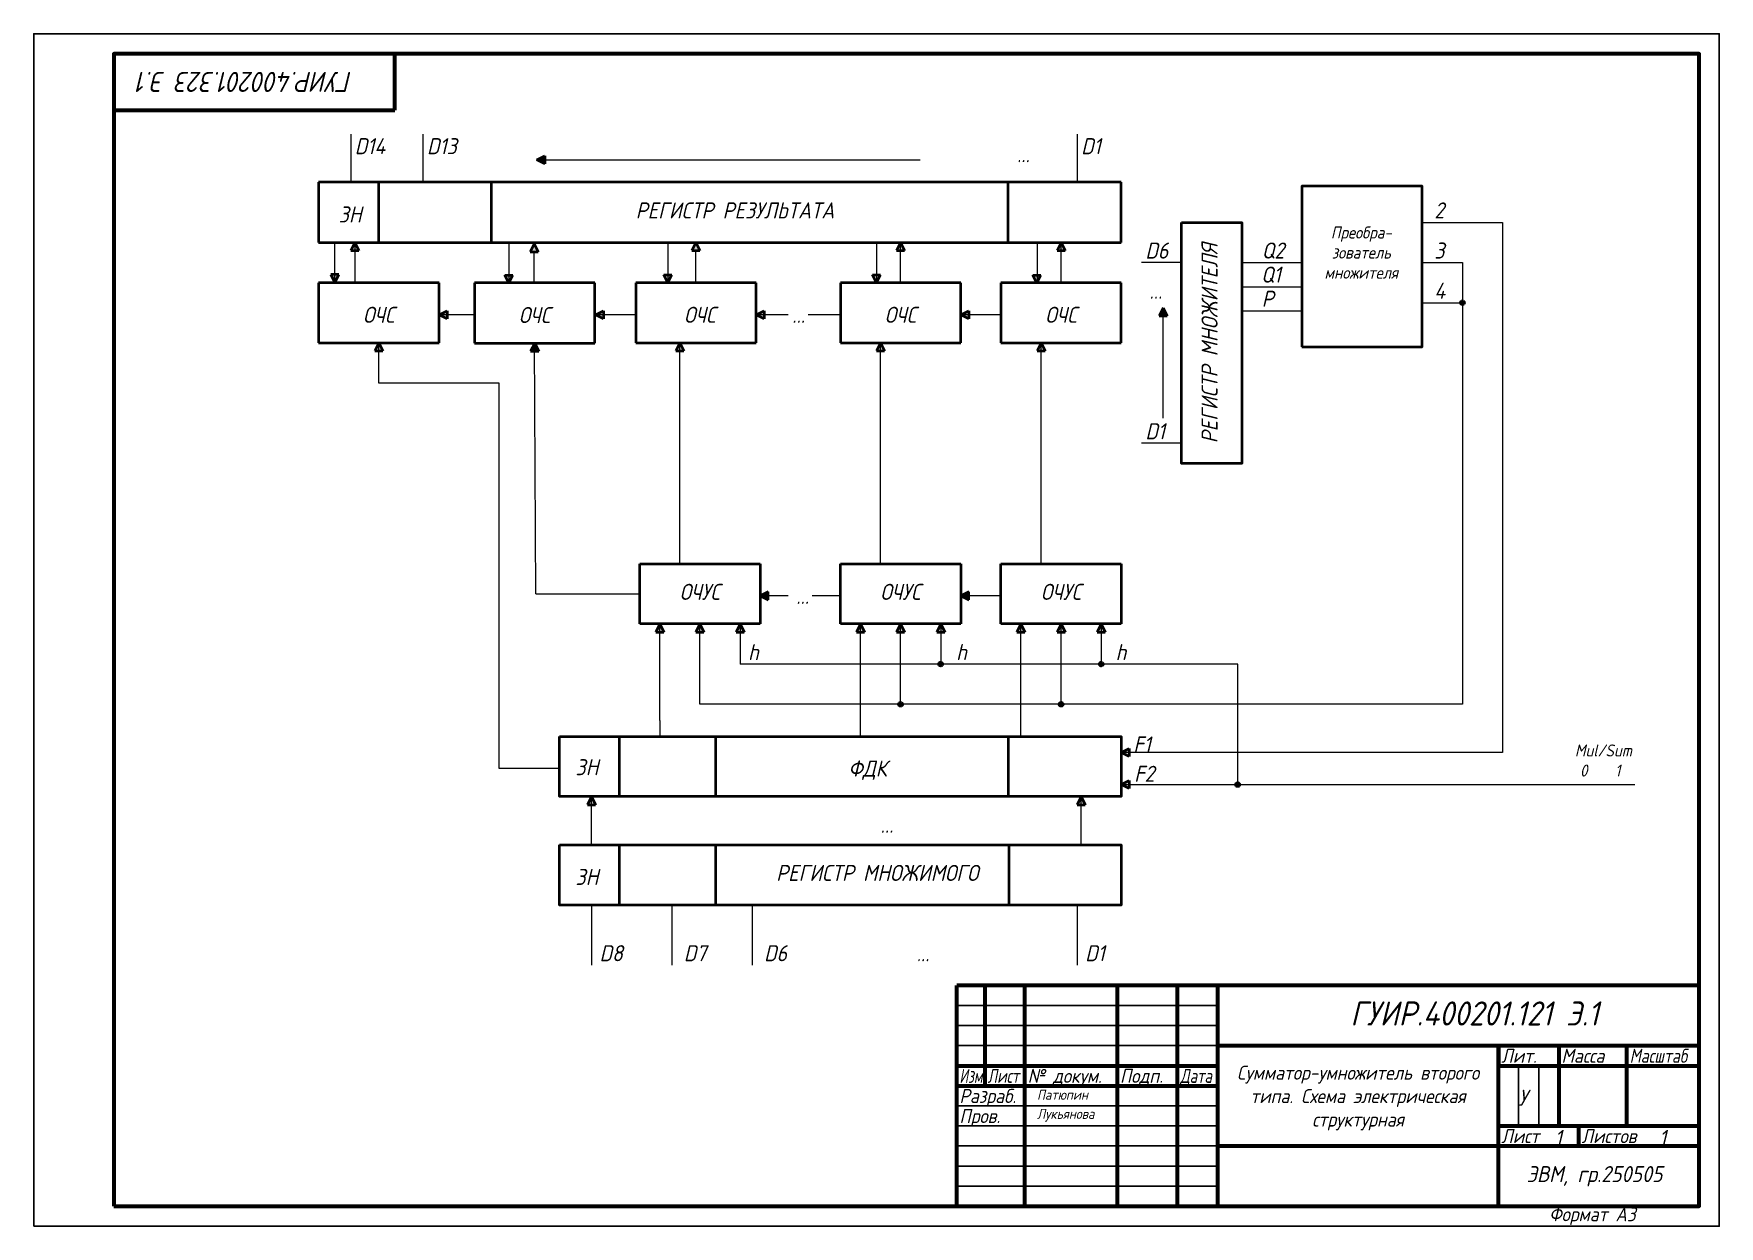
# Model space of a CAD drawing. Header units: millimetres. Extents: x -1355 to 1483, y -457 to 401.
# Drawn here: x 26.7 to 446.7, y -371.3 to -74.3 of the extents above; entities that cross this region are included whole.
import ezdxf

# ---------------------------------------------------------------- set-up
doc = ezdxf.new("R2010")
doc.units = ezdxf.units.MM
doc.header["$LTSCALE"] = 0.5
doc.layers.get('0').update_dxf_attribs({"lineweight": 60})
doc.layers.get('Defpoints').update_dxf_attribs({"color": 5})
doc.layers.add('4-текст', color=7, linetype='Continuous', true_color=0x00ad00)
doc.layers.add('провода', color=122, linetype='Continuous', lineweight=15)
doc.layers.add('фигуры', color=7, linetype='Continuous', lineweight=40)
doc.styles.get("Standard").update_dxf_attribs({"font": 'isocpeui.ttf', "width": 0.9})

msp = doc.modelspace()

# ---------------------------------------------------------------- hatches: boundary and pattern name
at = {"layer": 'провода', "true_color": 0x000000}
h = msp.add_hatch(color=18, dxfattribs=at)
h.dxf.hatch_style = 1
h.paths.add_polyline_path([(307.17, -144.59), (308.17, -144.59), (308.17, -142.59), (308.17, -142.59)])
h.paths.add_polyline_path([(308.17, -144.59), (309.17, -144.59), (308.17, -142.59)])
at = {"layer": 'фигуры', "true_color": 0x000000}
h = msp.add_hatch(color=18, dxfattribs=at)
h.dxf.hatch_style = 1
h.paths.add_polyline_path([(146.12, -134.41), (145.13, -134.41), (145.13, -136.37)])
h.paths.add_polyline_path([(145.13, -134.41), (144.12, -134.41), (145.1, -136.38), (145.13, -136.38), (145.13, -136.37)])
h.paths.add_polyline_path([(129.72, -143.32), (127.72, -144.32), (129.72, -144.32)])
h.paths.add_polyline_path([(129.72, -144.32), (127.72, -144.32), (129.72, -145.32)])
h.paths.add_polyline_path([(151.46, -126.61), (150.46, -128.61), (152.46, -128.61)])
h.paths.add_polyline_path([(184.77, -134.35), (183.73, -134.35), (184.72, -136.32), (184.75, -136.32), (184.77, -136.27)])
h.paths.add_polyline_path([(185.73, -134.35), (184.77, -134.35), (184.77, -136.27)])
h.paths.add_polyline_path([(168.72, -143.32), (166.72, -144.32), (168.72, -144.32)])
h.paths.add_polyline_path([(168.72, -144.32), (166.72, -144.32), (168.72, -145.32)])
h.paths.add_polyline_path([(191.72, -126.32), (190.72, -128.32), (192.72, -128.32)])
h.paths.add_polyline_path([(208.72, -143.32), (206.72, -144.32), (208.72, -144.32)])
h.paths.add_polyline_path([(208.72, -144.32), (206.72, -144.32), (208.72, -145.32)])
h.paths.add_polyline_path([(236.72, -134.39), (235.7, -134.39), (236.67, -136.32), (236.72, -136.32)])
h.paths.add_polyline_path([(237.7, -134.39), (236.72, -134.39), (236.72, -136.32), (236.74, -136.32)])
h.paths.add_polyline_path([(242.72, -126.32), (241.72, -128.32), (242.72, -128.32)])
h.paths.add_polyline_path([(242.72, -126.32), (242.72, -128.32), (243.72, -128.32)])
h.paths.add_polyline_path([(154.12, -105.25), (153.79, -105.25), (153.48, -105.72), (154.12, -105.72)])
h.paths.add_polyline_path([(154.12, -105.77), (153.48, -105.77), (153.79, -106.25), (154.12, -106.25)])
h.paths.add_polyline_path([(153.12, -105.77), (153.44, -105.77), (153.46, -105.75), (153.44, -105.72), (153.12, -105.72), (152.18, -105.72), (152.12, -105.75), (153.12, -106.25)])
h.paths.add_polyline_path([(153.12, -105.25), (152.18, -105.72), (153.12, -105.72)])
h.paths.add_polyline_path([(153.79, -105.25), (153.12, -105.25), (153.44, -105.72), (153.48, -105.72)])
h.paths.add_polyline_path([(153.48, -105.77), (153.44, -105.77), (153.12, -106.25), (153.79, -106.25)])
h.paths.add_polyline_path([(153.79, -106.25), (153.12, -106.25), (154.12, -106.75)])
h.paths.add_polyline_path([(154.12, -106.25), (153.79, -106.25), (154.12, -106.75)], flags=17)
h.paths.add_polyline_path([(154.12, -104.75), (153.12, -105.25), (153.79, -105.25)])
h.paths.add_polyline_path([(154.12, -104.75), (153.79, -105.25), (154.12, -105.25)], flags=17)
h.paths.add_polyline_path([(308.17, -142.59), (308.17, -144.59), (309.17, -144.59)])
h.paths.add_polyline_path([(308.17, -142.58), (307.17, -144.59), (308.17, -144.59)])
h.paths.add_polyline_path([(277.72, -151.32), (277.72, -153.32), (278.72, -153.32)])
h.paths.add_polyline_path([(277.72, -151.32), (276.72, -153.32), (277.72, -153.32)])
h.paths.add_polyline_path([(259.72, -143.32), (257.72, -144.32), (259.72, -144.32)])
h.paths.add_polyline_path([(259.72, -144.32), (257.72, -144.32), (259.72, -145.32)])
h.paths.add_polyline_path([(276.72, -134.43), (275.71, -134.43), (276.65, -136.32), (276.72, -136.32)])
h.paths.add_polyline_path([(277.71, -134.43), (276.72, -134.43), (276.72, -136.32), (276.77, -136.32)])
h.paths.add_polyline_path([(282.72, -126.32), (281.72, -128.32), (282.72, -128.32)])
h.paths.add_polyline_path([(282.72, -126.32), (282.72, -128.32), (283.72, -128.32)])
h.paths.add_polyline_path([(237.72, -151.32), (237.72, -153.32), (238.72, -153.32)])
h.paths.add_polyline_path([(237.72, -151.32), (236.72, -153.32), (237.72, -153.32)])
h.paths.add_polyline_path([(187.72, -151.32), (187.72, -153.32), (188.72, -153.32)])
h.paths.add_polyline_path([(187.72, -151.32), (186.72, -153.32), (187.72, -153.32)])
h.paths.add_polyline_path([(151.55, -151.41), (151.54, -151.45), (151.54, -153.41), (152.55, -153.41)])
h.paths.add_polyline_path([(151.54, -151.45), (150.55, -153.41), (151.54, -153.41)])
h.paths.add_polyline_path([(112.72, -151.32), (112.72, -153.32), (113.72, -153.32)])
h.paths.add_polyline_path([(112.72, -151.32), (111.72, -153.32), (112.72, -153.32)])
h.paths.add_polyline_path([(106.72, -126.32), (106.72, -128.32), (107.72, -128.32)])
h.paths.add_polyline_path([(106.72, -126.32), (105.72, -128.32), (106.72, -128.32)])
h.paths.add_polyline_path([(102.72, -134.32), (101.72, -134.32), (101.72, -136.32)])
h.paths.add_polyline_path([(101.72, -134.32), (100.72, -134.32), (101.72, -136.32)])
h.paths.add_polyline_path([(165.72, -264.32), (165.72, -266.32), (166.72, -266.32)])
h.paths.add_polyline_path([(165.72, -264.32), (164.72, -266.32), (165.72, -266.32)])
h.paths.add_polyline_path([(287.72, -264.32), (287.72, -266.32), (288.72, -266.32)])
h.paths.add_polyline_path([(287.72, -264.32), (286.72, -266.32), (287.72, -266.32)])
h.paths.add_polyline_path([(299.72, -260.32), (297.72, -261.32), (299.72, -261.32)])
h.paths.add_polyline_path([(299.72, -261.32), (297.72, -261.32), (299.72, -262.32)])
h.paths.add_polyline_path([(299.72, -252.32), (297.72, -253.32), (299.72, -253.32)])
h.paths.add_polyline_path([(299.72, -253.32), (297.72, -253.32), (299.72, -254.32)])
h.paths.add_polyline_path([(202.72, -221.32), (201.72, -223.32), (202.72, -223.32)])
h.paths.add_polyline_path([(202.72, -221.32), (202.72, -223.32), (203.72, -223.32)])
h.paths.add_polyline_path([(192.72, -221.32), (192.72, -223.32), (193.72, -223.32)])
h.paths.add_polyline_path([(192.72, -221.32), (191.72, -223.32), (192.72, -223.32)])
h.paths.add_polyline_path([(182.72, -221.32), (182.72, -223.32), (183.72, -223.32)])
h.paths.add_polyline_path([(182.72, -221.32), (181.72, -223.32), (182.72, -223.32)])
h.paths.add_polyline_path([(232.72, -221.32), (231.72, -223.32), (232.72, -223.32)])
h.paths.add_polyline_path([(232.72, -221.32), (232.72, -223.32), (233.72, -223.32)])
h.paths.add_polyline_path([(242.72, -221.32), (241.72, -223.32), (242.72, -223.32)])
h.paths.add_polyline_path([(242.72, -221.32), (242.72, -223.32), (243.72, -223.32)])
h.paths.add_polyline_path([(252.72, -221.32), (252.72, -223.32), (253.72, -223.32)])
h.paths.add_polyline_path([(252.72, -221.32), (251.72, -223.32), (252.72, -223.32)])
h.paths.add_polyline_path([(272.72, -221.32), (272.72, -223.32), (273.72, -223.32)])
h.paths.add_polyline_path([(272.72, -221.32), (271.72, -223.32), (272.72, -223.32)])
h.paths.add_polyline_path([(282.72, -221.32), (282.72, -223.32), (283.72, -223.32)])
h.paths.add_polyline_path([(282.72, -221.32), (281.72, -223.32), (282.72, -223.32)])
h.paths.add_polyline_path([(292.72, -221.32), (292.72, -223.32), (293.72, -223.32)])
h.paths.add_polyline_path([(292.72, -221.32), (291.72, -223.32), (292.72, -223.32)])
h = msp.add_hatch(color=18, dxfattribs=at)
h.dxf.hatch_style = 1
h.paths.add_polyline_path([(102.72, -134.32), (101.72, -134.32), (101.72, -136.32)])
h.paths.add_polyline_path([(101.72, -134.32), (100.72, -134.32), (101.72, -136.32)])
h.paths.add_polyline_path([(106.72, -126.32), (106.72, -128.32), (107.72, -128.32)])
h.paths.add_polyline_path([(106.72, -126.32), (105.72, -128.32), (106.72, -128.32)])
at = {"layer": 'фигуры'}
h = msp.add_hatch(color=256, dxfattribs=at)
h.dxf.hatch_style = 1
h.paths.add_polyline_path([(382.72, -140.82), (382.72, -141.82, 0.414214), (383.22, -141.32, 0.414214)])
h.paths.add_polyline_path([(382.72, -140.82, 0.414214), (382.22, -141.32), (382.72, -141.32)])
h.paths.add_polyline_path([(382.72, -141.32), (382.22, -141.32, 0.414214), (382.72, -141.82)])
at = {"layer": 'фигуры', "true_color": 0x000000}
h = msp.add_hatch(color=18, dxfattribs=at)
h.dxf.hatch_style = 1
h.paths.add_polyline_path([(151.55, -151.41), (151.54, -151.45), (151.54, -153.41), (152.55, -153.41)])
h.paths.add_polyline_path([(151.54, -151.45), (150.55, -153.41), (151.54, -153.41)])
at = {"layer": 'фигуры'}
h = msp.add_hatch(color=256, dxfattribs=at)
h.dxf.hatch_style = 1
h.paths.add_polyline_path([(209.72, -214.32), (207.72, -214.32), (209.72, -215.32)])
h.paths.add_polyline_path([(209.72, -213.32), (207.72, -214.32), (209.72, -214.32)])
h = msp.add_hatch(color=256, dxfattribs=at)
h.dxf.hatch_style = 1
h.paths.add_polyline_path([(259.72, -214.32), (257.72, -214.32), (259.72, -215.32)])
h.paths.add_polyline_path([(259.72, -213.32), (257.72, -214.32), (259.72, -214.32)])
at = {"layer": 'фигуры', "true_color": 0x000000, "transparency": 33554687}
h = msp.add_hatch(color=18, dxfattribs=at)
h.dxf.hatch_style = 1
h.paths.add_polyline_path([(182.72, -221.32), (181.72, -223.32), (182.72, -223.32)])
h.paths.add_polyline_path([(182.72, -221.32), (182.72, -223.32), (183.72, -223.32)])
h.paths.add_polyline_path([(192.72, -221.32), (191.72, -223.32), (192.72, -223.32)])
h.paths.add_polyline_path([(192.72, -221.32), (192.72, -223.32), (193.72, -223.32)])
h.paths.add_polyline_path([(202.72, -221.32), (201.72, -223.32), (202.72, -223.32)])
h.paths.add_polyline_path([(202.72, -221.32), (202.72, -223.32), (203.72, -223.32)])
h.paths.add_polyline_path([(232.72, -221.32), (231.72, -223.32), (232.72, -223.32)])
h.paths.add_polyline_path([(232.72, -221.32), (232.72, -223.32), (233.72, -223.32)])
h.paths.add_polyline_path([(242.72, -221.32), (241.72, -223.32), (242.72, -223.32)])
h.paths.add_polyline_path([(242.72, -221.32), (242.72, -223.32), (243.72, -223.32)])
h.paths.add_polyline_path([(252.72, -221.32), (251.72, -223.32), (252.72, -223.32)])
h.paths.add_polyline_path([(252.72, -221.32), (252.72, -223.32), (253.72, -223.32)])
h.paths.add_polyline_path([(272.72, -221.32), (271.72, -223.32), (272.72, -223.32)])
h.paths.add_polyline_path([(272.72, -221.32), (272.72, -223.32), (273.72, -223.32)])
h.paths.add_polyline_path([(282.72, -221.32), (282.72, -223.32), (283.72, -223.32)])
h.paths.add_polyline_path([(282.72, -221.32), (281.72, -223.32), (282.72, -223.32)])
h.paths.add_polyline_path([(292.72, -221.32), (291.72, -223.32), (292.72, -223.32)])
h.paths.add_polyline_path([(292.72, -221.32), (292.72, -223.32), (293.72, -223.32)])
at = {"layer": 'фигуры'}
h = msp.add_hatch(color=256, dxfattribs=at)
h.dxf.hatch_style = 1
h.paths.add_polyline_path([(326.74, -260.82), (326.74, -261.32), (327.22, -261.32, 0.40438)])
h.paths.add_polyline_path([(326.74, -260.82, 0.424713), (326.22, -261.32, 0.000506), (326.22, -261.32), (326.74, -261.32)])
h.paths.add_polyline_path([(327.22, -261.32), (326.74, -261.32), (326.22, -261.32, 0.997978)])

# ---------------------------------------------------------------- linework, layer by layer
for p, q in [((46.72, -79.32), (46.72, -93.32)), ((116.72, -93.32), (116.72, -79.32)), ((46.72, -93.32), (116.72, -93.32)), ((391.72, -326.32), (391.72, -331.32))]:
    msp.add_line(p, q)
at = {"lineweight": 60}
for p, q in [((441.72, -311.32), (256.72, -311.32)), ((256.72, -366.32), (256.72, -311.32)), ((263.72, -311.32), (263.72, -336.32)), ((273.72, -366.32), (273.72, -311.32)), ((296.72, -311.32), (296.72, -366.32)), ((311.72, -366.32), (311.72, -311.32)), ((321.72, -311.32), (321.72, -366.32)), ((321.72, -326.32), (441.72, -326.32)), ((391.72, -366.32), (391.72, -326.32)), ((406.72, -326.32), (406.72, -346.32)), ((423.72, -346.32), (423.72, -326.32)), ((256.72, -331.32), (321.72, -331.32)), ((391.72, -331.32), (441.72, -331.32)), ((256.72, -336.32), (321.72, -336.32)), ((391.72, -346.32), (441.72, -346.32)), ((411.72, -351.32), (411.72, -346.32)), ((321.72, -351.32), (441.72, -351.32))]:
    msp.add_line(p, q, dxfattribs=at)
at = {"lineweight": -3}
for p, q in [((256.72, -316.32), (321.72, -316.32)), ((256.72, -321.32), (321.72, -321.32)), ((256.72, -326.32), (321.72, -326.32)), ((396.72, -346.32), (396.72, -331.32)), ((401.72, -331.32), (401.72, -346.32)), ((256.72, -341.32), (321.72, -341.32)), ((256.72, -346.32), (321.72, -346.32)), ((256.72, -351.32), (321.72, -351.32)), ((256.72, -356.32), (321.72, -356.32)), ((256.72, -361.32), (321.72, -361.32))]:
    msp.add_line(p, q, dxfattribs=at)
at = {"lineweight": 60}
msp.add_lwpolyline([(46.72, -366.32), (441.72, -366.32), (441.72, -79.32), (46.72, -79.32)], close=True, dxfattribs=at)
at = {"layer": 'Defpoints'}
msp.add_lwpolyline([(26.72, -371.32), (446.72, -371.32), (446.72, -74.32), (26.72, -74.32)], close=True, dxfattribs=at)
at = {"layer": 'провода'}
for p, q in [((105.72, -99.32), (105.72, -111.32)), ((123.72, -99.32), (123.72, -111.32)), ((286.72, -99.32), (286.72, -111.32)), ((153.12, -106.25), (152.12, -105.75)), ((152.12, -105.75), (154.12, -106.75)), ((152.17, -105.72), (247.6, -105.72)), ((372.72, -121.32), (392.72, -121.32)), ((392.72, -121.32), (392.72, -253.32)), ((101.72, -136.32), (101.72, -126.32)), ((106.72, -126.32), (106.72, -136.32)), ((145.13, -126.32), (145.13, -136.38)), ((151.46, -136.61), (151.46, -128.61)), ((184.77, -126.32), (184.77, -136.32)), ((191.72, -136.32), (191.72, -128.32)), ((236.72, -126.32), (236.72, -136.32)), ((242.72, -136.32), (242.72, -126.32)), ((276.72, -126.21), (276.72, -136.32)), ((282.72, -136.32), (282.72, -126.32)), ((312.72, -131.32), (302.72, -131.32)), ((312.72, -131.32), (312.72, -131.32)), ((327.72, -131.32), (342.72, -131.32)), ((372.72, -131.32), (382.72, -131.32)), ((382.72, -131.32), (382.72, -241.32)), ((327.55, -137.32), (342.55, -137.32)), ((308.17, -170.07), (308.17, -142.57)), ((372.72, -141.32), (382.72, -141.32)), ((136.54, -144.32), (127.72, -144.32)), ((176.72, -144.32), (166.72, -144.32)), ((214.72, -144.32), (206.72, -144.32)), ((227.72, -144.32), (219.72, -144.32)), ((267.72, -144.32), (257.72, -144.32)), ((327.72, -143.32), (342.72, -143.32)), ((112.72, -161.32), (112.72, -151.32)), ((151.83, -213.82), (151.54, -151.38)), ((187.72, -206.32), (187.72, -151.32)), ((237.72, -206.32), (237.72, -151.32)), ((277.72, -206.32), (277.72, -151.32)), ((142.72, -161.32), (112.72, -161.32)), ((142.72, -257.32), (142.72, -161.32)), ((312.72, -176.32), (302.72, -176.32)), ((151.83, -213.82), (177.72, -213.82)), ((214.72, -214.32), (207.72, -214.32)), ((227.72, -214.32), (220.72, -214.32)), ((267.72, -214.32), (257.72, -214.32)), ((182.72, -245.32), (182.72, -221.32)), ((192.72, -241.32), (192.72, -221.32)), ((202.72, -221.32), (202.72, -231.32)), ((232.72, -249.32), (232.72, -221.32)), ((242.72, -241.32), (242.72, -221.32)), ((252.72, -221.32), (252.72, -231.32)), ((272.72, -249.32), (272.72, -221.32)), ((282.72, -241.32), (282.72, -221.32)), ((292.72, -221.32), (292.72, -231.32)), ((326.72, -231.32), (202.72, -231.32)), ((326.72, -261.32), (326.72, -231.35)), ((382.72, -241.32), (192.72, -241.32)), ((182.72, -245.32), (182.72, -249.32)), ((392.72, -253.32), (297.72, -253.32)), ((157.72, -257.32), (142.72, -257.32)), ((165.72, -276.32), (165.72, -264.32)), ((287.72, -276.32), (287.72, -264.32)), ((297.72, -261.32), (425.72, -261.32)), ((165.72, -291.32), (165.72, -306.32)), ((185.72, -291.32), (185.72, -306.32)), ((205.72, -291.32), (205.72, -306.32)), ((286.72, -291.32), (286.72, -306.32))]:
    msp.add_line(p, q, dxfattribs=at)
at = {"layer": 'фигуры'}
for p, q in [((152.12, -105.75), (154.12, -104.75)), ((154.12, -104.75), (153.12, -106.25)), ((154.12, -104.75), (154.12, -106.75)), ((154.12, -106.75), (152.12, -105.75)), ((154.12, -106.75), (153.12, -105.25)), ((297.72, -111.32), (97.72, -111.32)), ((97.72, -111.32), (97.72, -126.32)), ((112.72, -126.32), (112.72, -111.32)), ((140.72, -111.32), (140.72, -126.32)), ((269.53, -126.32), (269.53, -111.32)), ((297.72, -126.32), (297.72, -111.32)), ((97.72, -126.32), (297.72, -126.32)), ((106.72, -126.32), (105.72, -128.32)), ((105.72, -128.32), (107.72, -128.32)), ((106.72, -126.32), (107.72, -128.32)), ((151.46, -126.61), (150.46, -128.61)), ((150.46, -128.61), (152.46, -128.61)), ((151.46, -126.61), (152.46, -128.61)), ((191.72, -126.32), (190.72, -128.32)), ((190.72, -128.32), (192.72, -128.32)), ((191.72, -126.32), (192.72, -128.32)), ((242.72, -126.32), (241.72, -128.32)), ((241.72, -128.32), (243.72, -128.32)), ((242.72, -126.32), (243.72, -128.32)), ((282.72, -126.32), (281.72, -128.32)), ((281.72, -128.32), (283.72, -128.32)), ((282.72, -126.32), (283.72, -128.32)), ((102.72, -134.32), (100.72, -134.32)), ((100.72, -134.32), (101.72, -136.32)), ((101.72, -136.32), (102.72, -134.32)), ((184.73, -136.35), (183.73, -134.35)), ((183.73, -134.35), (185.73, -134.35)), ((184.73, -136.35), (185.73, -134.35)), ((236.7, -136.39), (235.7, -134.39)), ((235.7, -134.39), (237.7, -134.39)), ((236.7, -136.39), (237.7, -134.39)), ((127.72, -136.32), (97.72, -136.32)), ((97.72, -136.32), (97.72, -151.32)), ((127.72, -151.32), (127.72, -136.32)), ((166.54, -136.38), (136.54, -136.38)), ((136.54, -136.38), (136.54, -151.38)), ((145.12, -136.41), (144.12, -134.41)), ((144.12, -134.41), (146.12, -134.41)), ((145.12, -136.41), (146.12, -134.41)), ((166.54, -151.38), (166.54, -136.38)), ((206.72, -136.32), (176.72, -136.32)), ((176.72, -136.32), (176.72, -151.32)), ((206.72, -151.32), (206.72, -136.32)), ((257.72, -136.32), (227.72, -136.32)), ((227.72, -136.32), (227.72, -151.32)), ((257.72, -151.32), (257.72, -136.32)), ((297.72, -136.32), (267.72, -136.32)), ((267.72, -136.32), (267.72, -151.32)), ((276.71, -136.43), (275.71, -134.43)), ((275.71, -134.43), (277.71, -134.43)), ((276.71, -136.43), (277.71, -134.43)), ((297.72, -151.32), (297.72, -136.32)), ((308.17, -142.59), (307.17, -144.59)), ((308.17, -142.59), (309.17, -144.59)), ((127.72, -144.32), (129.72, -143.32)), ((129.72, -145.32), (127.72, -144.32)), ((129.72, -143.32), (129.72, -145.32)), ((166.72, -144.32), (168.72, -143.32)), ((168.72, -145.32), (166.72, -144.32)), ((168.72, -143.32), (168.72, -145.32)), ((206.72, -144.32), (208.72, -143.32)), ((208.72, -145.32), (206.72, -144.32)), ((208.72, -143.32), (208.72, -145.32)), ((257.72, -144.32), (259.72, -143.32)), ((259.72, -145.32), (257.72, -144.32)), ((259.72, -143.32), (259.72, -145.32)), ((307.17, -144.59), (309.17, -144.59)), ((97.72, -151.32), (127.72, -151.32)), ((112.72, -151.32), (111.72, -153.32)), ((111.72, -153.32), (113.72, -153.32)), ((112.72, -151.32), (113.72, -153.32)), ((136.54, -151.38), (166.54, -151.38)), ((151.55, -151.41), (150.55, -153.41)), ((150.55, -153.41), (152.55, -153.41)), ((151.55, -151.41), (152.55, -153.41)), ((176.72, -151.32), (206.72, -151.32)), ((187.72, -151.32), (186.72, -153.32)), ((186.72, -153.32), (188.72, -153.32)), ((187.72, -151.32), (188.72, -153.32)), ((227.72, -151.32), (257.72, -151.32)), ((237.72, -151.32), (236.72, -153.32)), ((236.72, -153.32), (238.72, -153.32)), ((237.72, -151.32), (238.72, -153.32)), ((267.72, -151.32), (297.72, -151.32)), ((277.72, -151.32), (276.72, -153.32)), ((276.72, -153.32), (278.72, -153.32)), ((277.72, -151.32), (278.72, -153.32)), ((177.72, -221.32), (177.72, -206.32)), ((177.72, -206.32), (207.72, -206.32)), ((207.72, -206.32), (207.72, -221.32)), ((227.72, -221.32), (227.72, -206.32)), ((227.72, -206.32), (257.72, -206.32)), ((257.72, -206.32), (257.72, -221.32)), ((267.72, -221.32), (267.72, -206.32)), ((267.72, -206.32), (297.72, -206.32)), ((297.72, -206.32), (297.72, -221.32)), ((209.72, -213.32), (207.72, -214.32)), ((209.72, -215.32), (209.72, -213.32)), ((259.72, -213.32), (257.72, -214.32)), ((259.72, -215.32), (259.72, -213.32)), ((207.72, -214.32), (209.72, -215.32)), ((257.72, -214.32), (259.72, -215.32)), ((207.72, -221.32), (177.72, -221.32)), ((182.72, -221.32), (181.72, -223.32)), ((182.72, -221.32), (183.72, -223.32)), ((192.72, -221.32), (191.72, -223.32)), ((192.72, -221.32), (193.72, -223.32)), ((202.72, -221.32), (201.72, -223.32)), ((202.72, -221.32), (203.72, -223.32)), ((257.72, -221.32), (227.72, -221.32)), ((232.72, -221.32), (231.72, -223.32)), ((232.72, -221.32), (233.72, -223.32)), ((242.72, -221.32), (241.72, -223.32)), ((242.72, -221.32), (243.72, -223.32)), ((252.72, -221.32), (251.72, -223.32)), ((252.72, -221.32), (253.72, -223.32)), ((297.72, -221.32), (267.72, -221.32)), ((272.72, -221.32), (271.72, -223.32)), ((272.72, -221.32), (273.72, -223.32)), ((282.72, -221.32), (281.72, -223.32)), ((282.72, -221.32), (283.72, -223.32)), ((292.72, -221.32), (291.72, -223.32)), ((292.72, -221.32), (293.72, -223.32)), ((181.72, -223.32), (183.72, -223.32)), ((191.72, -223.32), (193.72, -223.32)), ((201.72, -223.32), (203.72, -223.32)), ((231.72, -223.32), (233.72, -223.32)), ((241.72, -223.32), (243.72, -223.32)), ((251.72, -223.32), (253.72, -223.32)), ((271.72, -223.32), (273.72, -223.32)), ((281.72, -223.32), (283.72, -223.32)), ((291.72, -223.32), (293.72, -223.32)), ((172.72, -264.32), (172.72, -249.32)), ((196.72, -264.32), (196.72, -249.32)), ((269.63, -264.32), (269.63, -249.32)), ((297.72, -253.32), (299.72, -252.32)), ((299.72, -254.32), (297.72, -253.32)), ((299.72, -252.32), (299.72, -254.32)), ((297.72, -261.32), (299.72, -260.32)), ((299.72, -260.32), (299.72, -262.32)), ((165.72, -264.32), (164.72, -266.32)), ((165.72, -264.32), (166.72, -266.32)), ((287.72, -264.32), (286.72, -266.32)), ((287.72, -264.32), (288.72, -266.32)), ((299.72, -262.32), (297.72, -261.32)), ((164.72, -266.32), (166.72, -266.32)), ((286.72, -266.32), (288.72, -266.32)), ((172.72, -291.32), (172.72, -276.32)), ((196.72, -291.32), (196.72, -276.32)), ((269.72, -276.32), (269.72, -291.32))]:
    msp.add_line(p, q, dxfattribs=at)
for points in [[(154.12, -105.72), (153.12, -105.72), (153.12, -105.25), (154.12, -105.25)], [(154.12, -106.25), (153.12, -106.25), (153.12, -105.77), (154.12, -105.77)], [(342.72, -152.32), (372.72, -152.32), (372.72, -112.32), (342.72, -112.32)], [(312.72, -121.32), (327.72, -121.32), (327.72, -181.32), (312.72, -181.32)], [(157.72, -249.32), (297.72, -249.32), (297.72, -264.32), (157.72, -264.32)], [(157.72, -276.32), (297.72, -276.32), (297.72, -291.32), (157.72, -291.32)]]:
    msp.add_lwpolyline(points, close=True, dxfattribs=at)
for centre in [(382.72, -141.32), (252.72, -231.32), (292.72, -231.32), (242.72, -241.32), (282.72, -241.32), (326.72, -261.32)]:
    msp.add_circle(centre, 0.5, dxfattribs=at)

# ---------------------------------------------------------------- texts
at = {"width": 0.9}
msp.add_text('h', height=4, dxfattribs=at).set_placement((204.72, -230.32))
at = {"lineweight": -3, "width": 0.9}
msp.add_text('Формат А3', height=3.5, dxfattribs=at).set_placement((404.33, -370.07))
at = {"layer": '4-текст', "lineweight": -3}
for s, width, p in [('Лит.', 0.9, (392.4, -330.61)), ('Масса', 0.9, (407.4, -330.61)), ('Масштаб', 0.8, (424.4, -330.61)), ('Изм.', 0.7, (257.4, -335.61)), ('Лист', 0.75, (264.4, -335.61)), ('№ докум.', 0.9, (274.4, -335.61)), ('Подп.', 0.9, (297.4, -335.61)), ('Дата', 0.75, (312.4, -335.61)), ('Разраб.', 0.9, (257.4, -340.61)), ('Пров.', 0.9, (257.4, -345.61)), ('Лист', 0.9, (392.4, -350.61)), ('Листов', 0.9, (412.4, -350.61))]:
    msp.add_text(s, height=3.5, dxfattribs=dict(at, width=width)).set_placement(p)
at = {"layer": 'провода', "width": 0.9}
for s, p in [('У', (396.72, -341.32)), ('1', (405.72, -351.32)), ('1', (431.72, -351.32))]:
    msp.add_text(s, height=4, dxfattribs=at).set_placement(p)
at = {"layer": 'провода', "insert": (52.72, -86.32), "char_height": 5, "attachment_point": 6, "rotation": 180}
msp.add_mtext_dynamic_manual_height_columns('ГУИР.400201.323 Э.1', width=70, gutter_width=20, heights=[0], dxfattribs=at)
at = {"layer": 'провода'}
for s, width, heights, insert, char_height, attachment_point in [('ГУИР.400201.121 Э.1', 70, [0], (416.72, -318.32), 6, 6), ('\\pxqc;Сумматор-умножитель второго типа. Схема электрическая структурная', 70, [24.95], (321.72, -331.32), 3.5, 1), ('Патюпин', 23, [0], (276.72, -337.32), 2.5, 1), ('Лукьянова', 23, [0], (276.72, -342.07), 2.5, 1), ('ЭВМ, гр.250505', 50, [0], (398.72, -356.32), 4, 1)]:
    msp.add_mtext_dynamic_manual_height_columns(s, width=width, gutter_width=20, heights=heights, dxfattribs=dict(at, insert=insert, char_height=char_height, attachment_point=attachment_point))
at = {"layer": 'фигуры', "width": 0.9}
for s, p in [('2', (375.72, -120.32)), ('3', (375.72, -130.32)), ('4', (375.72, -140.32)), ('h', (256.57, -230.32)), ('h', (296.3, -230.32)), ('F1', (300.72, -253.32)), ('F2', (300.94, -260.63))]:
    msp.add_text(s, height=4, dxfattribs=at).set_placement(p)
at = {"layer": 'фигуры', "attachment_point": 1}
for s, width, heights, insert, char_height in [('D14', 8, [0], (106.72, -100.32), 4), ('D13', 8, [0], (124.72, -100.32), 4), ('D1', 8, [0], (287.72, -100.32), 4), ('...', 10, [0], (271.72, -102.32), 4), ('\\PЗН', 15, [0], (102.72, -110.65), 4), ('РЕГИСТР РЕЗУЛЬТАТА', 178.2348, [5.49], (176.72, -116.32), 4), ('\\pxqc;Преобра-\\Pзователь\\Pмножителя', 29.6083, [40.23], (342.72, -122.32), 3), ('D6', 8, [0], (303.72, -126.32), 4), ('Q2', 8, [0], (332.72, -126.31), 4), ('Q1', 8, [0], (332.55, -132.31), 4), ('P', 8, [0], (332.72, -138.31), 4), ('\\pxqc;ОЧС', 30, [0], (97.72, -142.32), 4), ('\\pxqc;ОЧС', 30, [0], (136.54, -142.38), 4), ('\\pxqc;ОЧС', 30, [0], (177.72, -142.32), 4), ('\\pxqc;ОЧС', 30, [0], (227.72, -142.32), 4), ('\\pxqc;ОЧС', 30, [0], (267.72, -142.32), 4), ('...', 10, [0], (304.72, -136.32), 4), ('...', 10, [0], (215.72, -142.32), 4), ('D1', 8, [0], (303.72, -171.32), 4), ('\\pxqc;ОЧУС', 30, [0], (177.72, -211.32), 4), ('\\pxqc;ОЧУС', 30, [0], (227.72, -211.32), 4), ('\\pxqc;ОЧУС', 30, [0], (267.72, -211.32), 4), ('...', 10, [0], (216.72, -212.32), 4), ('\\pxqc;Mul/Sum\\P\\pq*;      0    1 ', 32.2717, [9.96], (401.72, -251.32), 3), ('\\PЗН', 15, [0], (161.72, -248.32), 4), ('ФДК', 125, [0], (229.72, -255.32), 4), ('...', 10, [0], (237.72, -269.32), 4), ('РЕГИСТР МНОЖИМОГО', 125, [0], (211.72, -281.32), 4), ('\\PЗН', 15, [0], (161.72, -275.65), 4), ('D8', 8, [0], (167.72, -301.31), 4), ('D7', 8, [0], (188.72, -301.31), 4), ('D6', 8, [0], (208.72, -301.31), 4), ('D1', 8, [0], (288.72, -301.31), 4), ('...', 10, [0], (246.72, -301.32), 4)]:
    msp.add_mtext_dynamic_manual_height_columns(s, width=width, gutter_width=20, heights=heights, dxfattribs=dict(at, insert=insert, char_height=char_height))
at = {"layer": 'фигуры', "insert": (317.72, -176.32), "char_height": 4, "attachment_point": 1, "rotation": 90}
msp.add_mtext_dynamic_manual_height_columns('РЕГИСТР МНОЖИТЕЛЯ', width=60.8249, gutter_width=20, heights=[11.45], dxfattribs=at)

doc.saveas('drawing.dxf')
